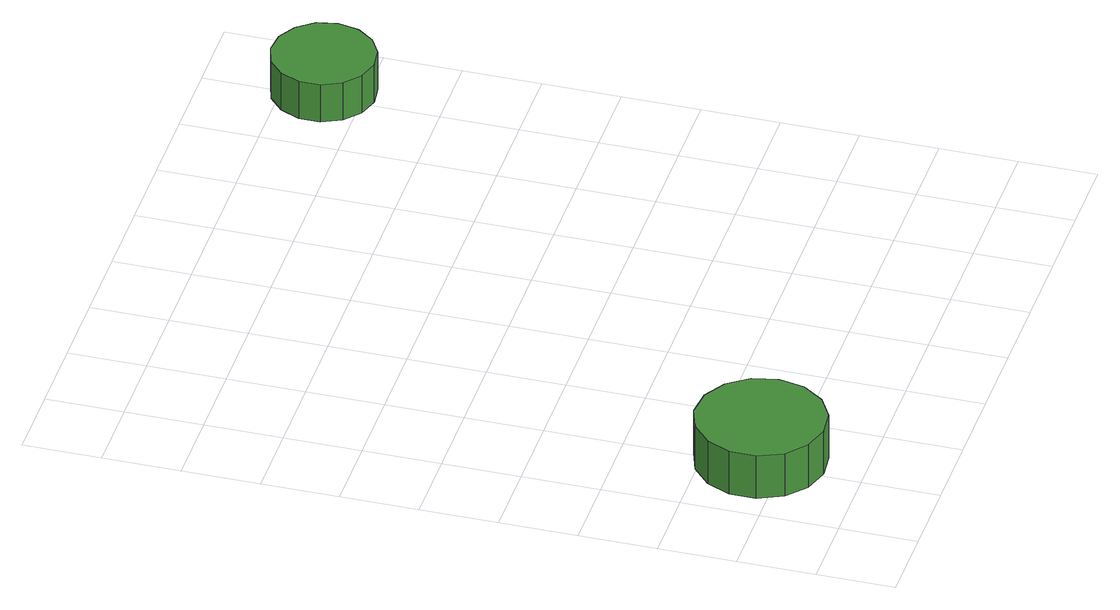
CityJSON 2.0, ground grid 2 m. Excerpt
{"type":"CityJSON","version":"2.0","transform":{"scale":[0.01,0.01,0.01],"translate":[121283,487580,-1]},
"CityObjects":{
"tree1":{"type":"SolitaryVegetationObject","attributes":{"function":"something"},"geometry":[{"type":"MultiSurface","lod":"1","boundaries":[[[0,1,2,3,4,5,6,7,8,9,10,11,12,13,14]],[[15,16,17,18,19,20,21,22,23,24,25,26,27,28,29]],[[0,29,28,1]],[[1,28,27,2]],[[2,27,26,3]],[[3,26,25,4]],[[4,25,24,5]],[[5,24,23,6]],[[6,23,22,7]],[[7,22,21,8]],[[8,21,20,9]],[[9,20,19,10]],[[10,19,18,11]],[[11,18,17,12]],[[12,17,16,13]],[[13,16,15,14]],[[14,15,29,0]]]}]},
"tree2":{"type":"SolitaryVegetationObject","attributes":{"function":"something"},"geometry":[{"type":"MultiSurface","lod":"1","boundaries":[[[30,31,32,33,34,35,36,37,38,39,40,41,42,43,44]],[[45,46,47,48,49,50,51,52,53,54,55,56,57,58,59]],[[30,59,58,31]],[[31,58,57,32]],[[32,57,56,33]],[[33,56,55,34]],[[34,55,54,35]],[[35,54,53,36]],[[36,53,52,37]],[[37,52,51,38]],[[38,51,50,39]],[[39,50,49,40]],[[40,49,48,41]],[[41,48,47,42]],[[42,47,46,43]],[[43,46,45,44]],[[44,45,59,30]]]}]}
},
"vertices":[
[394,261,188],[380,328,188],[340,383,188],[281,418,188],[213,425,188],[148,404,188],[97,358,188],[69,295,188],[69,227,188],[97,164,188],[148,119,188],[213,98,188],[281,105,188],[340,139,188],[380,194,188],[380,194,62],[340,139,62],[281,105,62],[213,98,62],[148,119,62],[97,164,62],[69,227,62],[69,295,62],[97,358,62],[148,404,62],[213,425,62],[281,418,62],[340,383,62],[380,328,62],[394,261,62],
[1556,1700,177],[1545,1753,177],[1512,1797,177],[1465,1824,177],[1411,1830,177],[1359,1813,177],[1319,1777,177],[1296,1727,177],[1296,1672,177],[1319,1622,177],[1359,1586,177],[1411,1569,177],[1465,1575,177],[1512,1602,177],[1545,1646,177],[1545,1646,67],[1512,1602,67],[1465,1575,67],[1411,1569,67],[1359,1586,67],[1319,1622,67],[1296,1672,67],[1296,1727,67],[1319,1777,67],[1359,1813,67],[1411,1830,67],[1465,1824,67],[1512,1797,67],[1545,1753,67],[1556,1700,67]
]}
